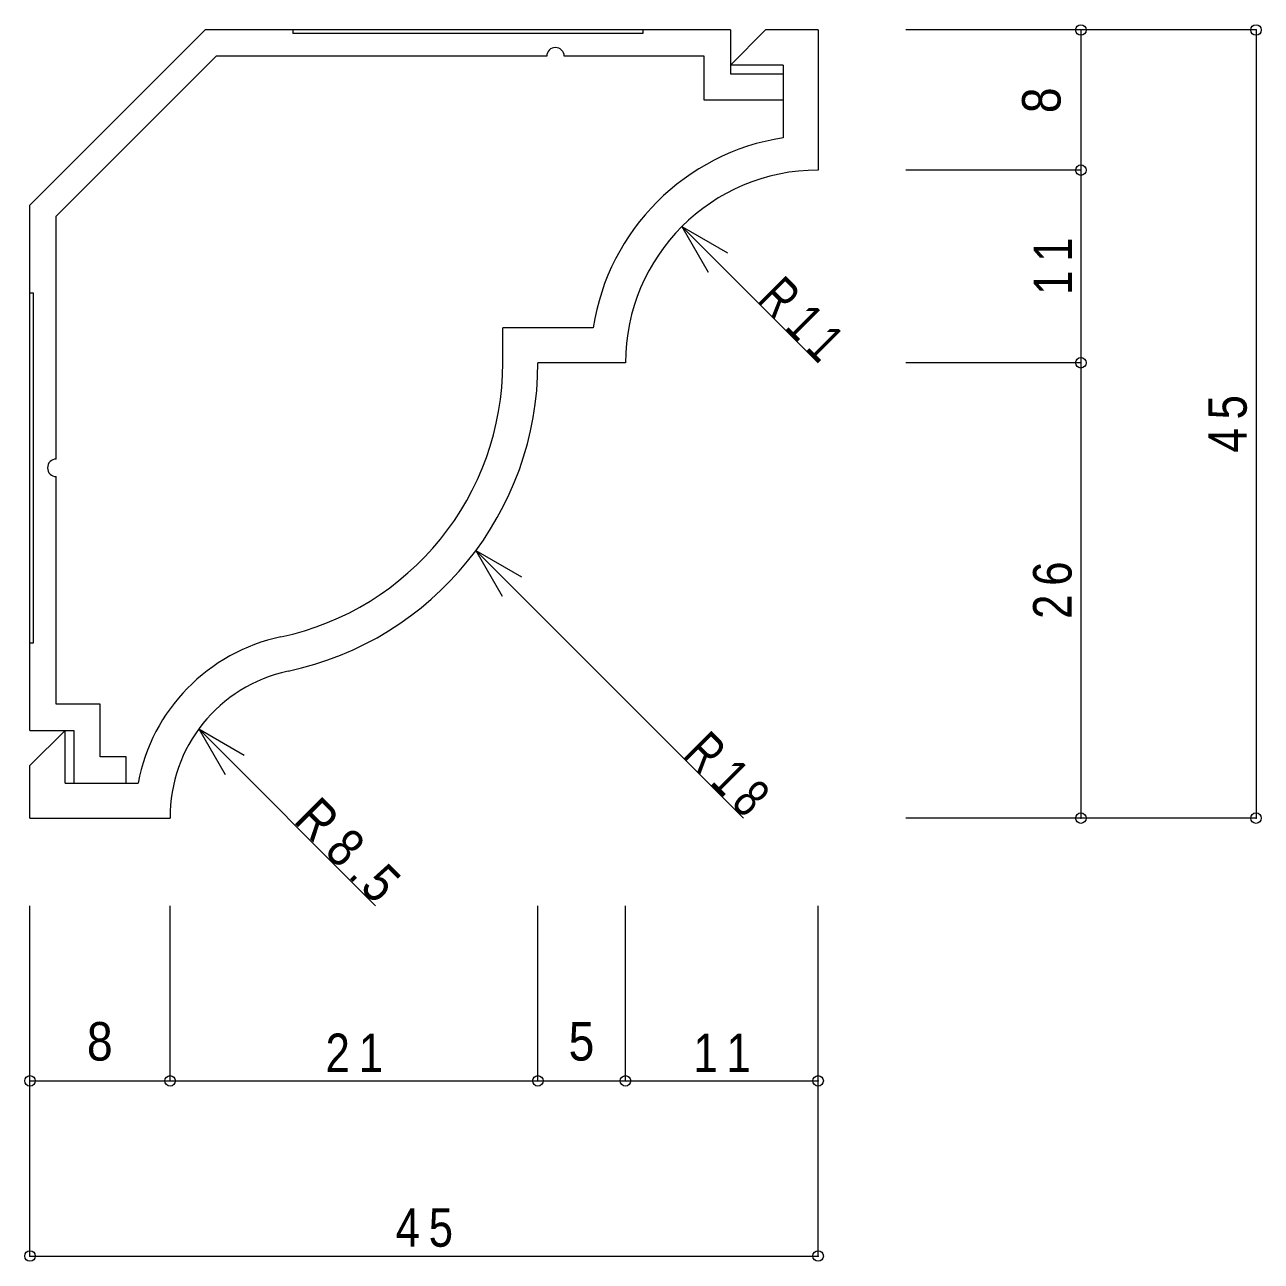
# Model space of a CAD drawing. Units: millimetres at full size, sheet at 1:1. Extents: x -141 to 141, y -98 to 98.
# Drawn here: x -22.8 to 47.8, y -41.5 to 29.1 of the extents above; entities that cross this region are included whole.
import ezdxf
from ezdxf.enums import TextEntityAlignment as Align

# ---------------------------------------------------------------- set-up
doc = ezdxf.new("R2010")
doc.units = ezdxf.units.MM
doc.header["$PDMODE"] = 32
doc.header["$PDSIZE"] = 0.6
for name, color, linetype, lineweight in [('0-0_ＫＢ製品', 2, 'Continuous', 9), ('0-3_寸法', 4, 'Continuous', 9), ('0-4_引出線字', 4, 'Continuous', 9), ('0-A_ベース', 3, 'Continuous', 9)]:
    doc.layers.add(name, color=color, linetype=linetype, lineweight=lineweight)
doc.styles.add('HGｺﾞｼｯｸM', font='')
doc.styles.get('HGｺﾞｼｯｸM').set_extended_font_data('HGｺﾞｼｯｸM')

msp = doc.modelspace()

# ---------------------------------------------------------------- linework, layer by layer
at = {"layer": '0-0_ＫＢ製品'}
for p, q in [((19.5, 28.75), (17.5, 26.75)), ((22.5, 28.75), (19.5, 28.75)), ((22.5, 28.75), (22.5, 20.75)), ((20.5, 26.75), (17.5, 26.75)), ((20.5, 26.75), (20.5, 22.595)), ((4.5, 9.75), (4.5, 11.75)), ((6.5, 11.75), (4.5, 11.75)), ((9.655, 11.75), (6.5, 11.75)), ((11.5, 9.75), (6.5, 9.75)), ((-20.5, -11.25), (-22.5, -13.25)), ((-20.5, -14.25), (-20.5, -11.25)), ((-22.5, -16.25), (-22.5, -13.25)), ((-20.5, -14.25), (-16.323, -14.25)), ((-20, -14.25), (-17, -14.25)), ((-22.5, -16.25), (-14.5, -16.25))]:
    msp.add_line(p, q, dxfattribs=at)
for centre, radius, start, end in [((22.5, 9.75), 13, 98.8499, 171.1501), ((22.5, 9.75), 11, 90, 180), ((-11.5, 9.75), 16, 281.97765, 0), ((-11.5, 9.75), 18, 281.97765, 0), ((-6, -16.173), 10.5, 101.97765, 169.44669), ((-6, -16.173), 8.5, 101.97765, 180.51853)]:
    msp.add_arc(centre, radius, start, end, dxfattribs=at)
at = {"layer": '0-3_寸法'}
for p, q in [((37.5, 28.75), (27.5, 28.75)), ((37.5, 28.75), (37.5, 20.75)), ((47.5, 28.75), (37.5, 28.75)), ((47.5, 28.75), (47.5, -16.25)), ((37.5, 20.75), (27.5, 20.75)), ((37.5, 20.75), (37.5, 9.75)), ((37.5, 9.75), (27.5, 9.75)), ((37.5, 9.75), (37.5, -16.25)), ((37.5, -16.25), (27.5, -16.25)), ((47.5, -16.25), (37.5, -16.25)), ((-22.5, -31.25), (-22.5, -21.25)), ((-14.5, -31.25), (-14.5, -21.25)), ((6.5, -31.25), (6.5, -21.25)), ((11.5, -31.25), (11.5, -21.25)), ((22.5, -31.25), (22.5, -21.25)), ((-22.5, -31.25), (-14.5, -31.25)), ((-22.5, -41.25), (-22.5, -31.25)), ((-14.5, -31.25), (6.5, -31.25)), ((6.5, -31.25), (11.5, -31.25)), ((11.5, -31.25), (22.5, -31.25)), ((22.5, -41.25), (22.5, -31.25)), ((-22.5, -41.25), (22.5, -41.25))]:
    msp.add_line(p, q, dxfattribs=at)
for p in [(37.5, 28.75), (47.5, 28.75), (37.5, 20.75), (37.5, 9.75), (37.5, -16.25), (47.5, -16.25), (-22.5, -31.25), (-14.5, -31.25), (6.5, -31.25), (11.5, -31.25), (22.5, -31.25), (-22.5, -41.25), (22.5, -41.25)]:
    msp.add_point(p, dxfattribs=at)
at = {"layer": '0-4_引出線字'}
for p, q in [((14.722, 17.528), (17.32, 16.028)), ((14.722, 17.528), (16.222, 14.93)), ((14.722, 17.528), (22.5, 9.75)), ((2.958, -0.972), (18.236, -16.25)), ((2.958, -0.972), (5.556, -2.472)), ((2.958, -0.972), (4.458, -3.571)), ((-12.86, -11.154), (-2.764, -21.25)), ((-12.86, -11.154), (-10.262, -12.654)), ((-12.86, -11.154), (-11.36, -13.752))]:
    msp.add_line(p, q, dxfattribs=at)
at = {"layer": '0-A_ベース'}
for p, q in [((-12.5, 28.75), (-22.5, 18.75)), ((17.5, 28.75), (-12.5, 28.75)), ((-11.879, 27.25), (-21, 18.129)), ((7, 27.25), (-11.879, 27.25)), ((16, 27.25), (8, 27.25)), ((16, 24.75), (16, 27.25)), ((20.5, 24.75), (16, 24.75)), ((-22.5, -11.25), (-22.5, 18.75)), ((-21, 4.25), (-21, 18.129)), ((-21, -9.75), (-21, 3.25)), ((-18.5, -9.75), (-21, -9.75)), ((-18.5, -12.75), (-18.5, -9.75)), ((-17, -12.75), (-18.5, -12.75)), ((-17, -14.25), (-17, -12.75)), ((-20, -14.25), (-17, -14.25))]:
    msp.add_line(p, q, dxfattribs=at)
at = {"layer": '0-A_ベース', "color": 7}
for p, q in [((-7.5, 28.75), (-7.5, 28.55)), ((-22.5, 13.75), (-22.3, 13.75)), ((-22.3, -6.25), (-22.3, 13.75)), ((-22.5, -6.25), (-22.3, -6.25))]:
    msp.add_line(p, q, dxfattribs=at)
msp.add_lwpolyline([(12.5, 28.75), (12.5, 28.55), (-7.5, 28.55)], dxfattribs=at)
at = {"layer": '0-A_ベース'}
for points in [[(17.5, 28.75), (17.5, 26.25), (20.5, 26.25), (20.5, 24.75)], [(-22.5, -11.25), (-20, -11.25), (-20, -14.25)]]:
    msp.add_lwpolyline(points, dxfattribs=at)
for centre, start, end in [((7.5, 27.25), 0, 180), ((-21, 3.75), 90, 270)]:
    msp.add_arc(centre, 0.5, start, end, dxfattribs=at)

# ---------------------------------------------------------------- texts
at = {"layer": '0-3_寸法', "color": 7, "style": 'HGｺﾞｼｯｸM', "width": 0.9}
msp.add_text('8', height=2.199, rotation=90, dxfattribs=at).set_placement((37, 24), align=Align.BOTTOM_LEFT)
for s, p in [('8', (-19.25, -30.75)), ('5', (8.25, -30.75))]:
    msp.add_text(s, height=2.199, dxfattribs=at).set_placement(p, align=Align.BOTTOM_LEFT)
at = {"layer": '0-3_寸法', "color": 7, "char_height": 2.199, "attachment_point": 7, "rotation": 90, "style": 'HGｺﾞｼｯｸM'}
for s, insert in [('\\T1.36;\\W0.85;11', (37, 13.625)), ('\\T1.36;\\W0.85;45', (47, 4.625)), ('\\T1.36;\\W0.85;26', (37, -4.875))]:
    msp.add_mtext(s, dxfattribs=dict(at, insert=insert))
at = {"layer": '0-3_寸法', "color": 7, "char_height": 2.199, "attachment_point": 7, "style": 'HGｺﾞｼｯｸM'}
for s, insert in [('\\T1.36;\\W0.85;21', (-5.625, -30.75)), ('\\T1.36;\\W0.85;11', (15.375, -30.75)), ('\\T1.36;\\W0.85;45', (-1.625, -40.75))]:
    msp.add_mtext(s, dxfattribs=dict(at, insert=insert))
at = {"layer": '0-4_引出線字', "color": 7, "char_height": 2.199, "attachment_point": 7, "rotation": 315, "style": 'HGｺﾞｼｯｸM'}
for s, insert in [('\\T1.38;\\W0.75;R11', (18.964, 13.285)), ('\\T1.38;\\W0.75;R18', (14.7, -12.715)), ('\\T1.38;\\W0.85;R8.5', (-7.537, -16.477))]:
    msp.add_mtext(s, dxfattribs=dict(at, insert=insert))

doc.saveas('drawing.dxf')
